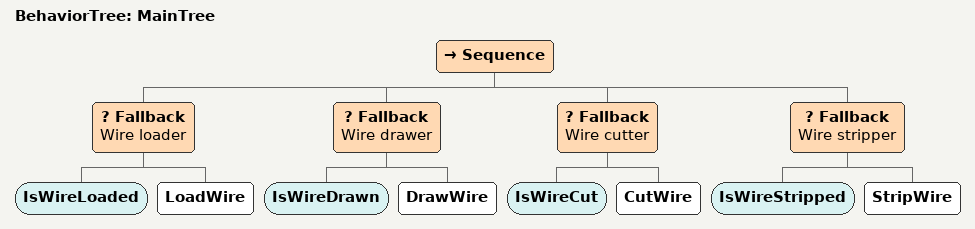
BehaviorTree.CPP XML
<root BTCPP_format="4">

    <BehaviorTree ID="MainTree">

        <Sequence>
            <Fallback name="Wire loader">
                <IsWireLoaded/>
                <LoadWire/>
            </Fallback>

            <Fallback name="Wire drawer">
                <IsWireDrawn/>
                <DrawWire/>
            </Fallback>

            <Fallback name="Wire cutter">
                <IsWireCut/>
                <CutWire/>
            </Fallback>

            <Fallback name="Wire stripper">
                <IsWireStripped/>
                <StripWire/>
            </Fallback>
        </Sequence>

    </BehaviorTree>

</root>
